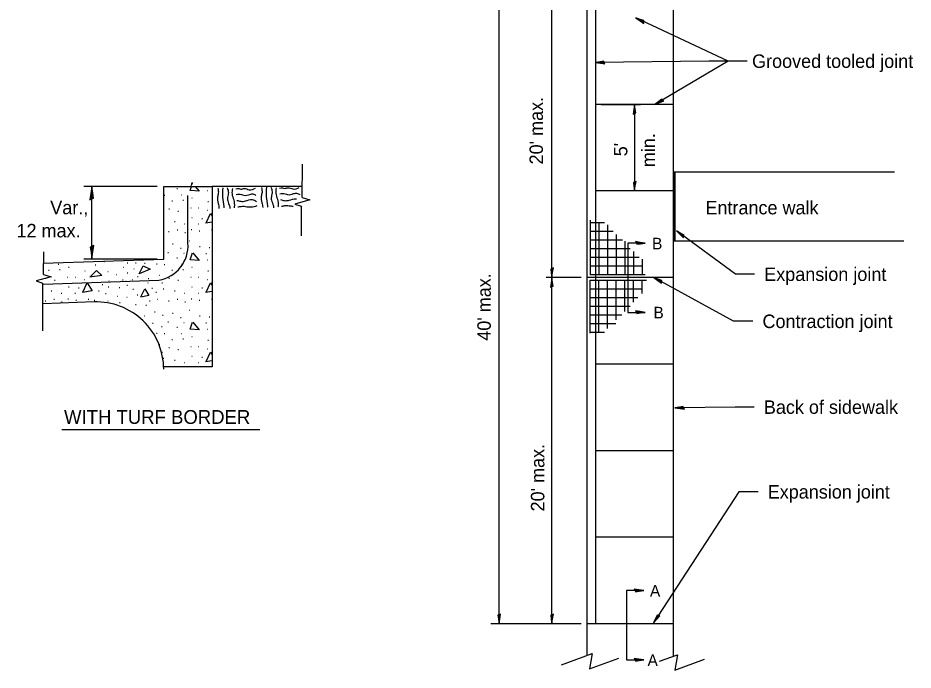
# Model space of a CAD drawing. Extents: x -0.01 to 2.83, y -0.1 to 1.83.
# Drawn here: x 1.302 to 2.155, y 0.809 to 1.431 of the extents above; entities that cross this region are included whole.
import ezdxf

# ---------------------------------------------------------------- set-up
doc = ezdxf.new("R2010")
doc.units = 0
for name, color, linetype in [('RD_Pr_Roadway_Dimensions', 7, 'Continuous'), ('RD_Pr_Roadway_Notes', 7, 'Continuous'), ('SH_General_Details', 7, 'Continuous'), ('STG_Traffic_Control', 7, 'Continuous')]:
    doc.layers.add(name, color=color, linetype=linetype)

msp = doc.modelspace()

# ---------------------------------------------------------------- linework, layer by layer
at = {"layer": 'RD_Pr_Roadway_Dimensions'}
for p, q in [((1.76077, 0.85329), (1.76077, 1.51329)), ((1.81107, 1.18329), (1.81107, 1.51329)), ((1.85806, 1.34829), (1.89533, 1.34829)), ((1.88983, 1.34829), (1.88983, 1.26579)), ((1.43481, 1.27018), (1.36498, 1.27018)), ((1.37268, 1.20096), (1.37268, 1.27018)), ((1.92131, 1.26579), (1.88433, 1.26579)), ((1.43481, 1.20088), (1.36498, 1.20088)), ((1.83881, 1.18329), (1.80557, 1.18329)), ((1.81107, 0.85329), (1.81107, 1.18329)), ((1.83881, 0.85329), (1.75271, 0.85329))]:
    msp.add_line(p, q, dxfattribs=at)
for points in [[(1.88971, 1.33987), (1.89096, 1.34015), (1.89042, 1.34371), (1.88983, 1.34829), (1.88916, 1.3434), (1.88841, 1.33912), (1.88971, 1.33987), (1.89054, 1.34025), (1.88982, 1.34521), (1.88887, 1.33978), (1.88994, 1.34058), (1.88979, 1.34287), (1.88946, 1.34067)], [(1.88995, 1.2742), (1.8887, 1.27392), (1.88924, 1.27036), (1.88983, 1.26579), (1.8905, 1.27067), (1.89125, 1.27495), (1.88995, 1.2742), (1.88912, 1.27383), (1.88984, 1.26886), (1.89079, 1.27429), (1.88972, 1.27349), (1.88987, 1.27121), (1.8902, 1.2734)], [(1.37251, 1.2584), (1.37427, 1.2588), (1.37351, 1.26378), (1.37268, 1.27018), (1.37174, 1.26334), (1.37069, 1.25735), (1.37251, 1.2584), (1.37367, 1.25893), (1.37267, 1.26588), (1.37134, 1.25828), (1.37283, 1.2594), (1.37263, 1.26259), (1.37216, 1.25952)], [(1.37285, 1.21275), (1.37109, 1.21235), (1.37185, 1.20737), (1.37268, 1.20096), (1.37362, 1.2078), (1.37467, 1.2138), (1.37285, 1.21275), (1.37169, 1.21222), (1.37269, 1.20527), (1.37402, 1.21287), (1.37253, 1.21175), (1.37273, 1.20855), (1.3732, 1.21163)], [(1.81119, 1.1917), (1.80994, 1.19142), (1.81048, 1.18786), (1.81107, 1.18329), (1.81174, 1.18817), (1.81249, 1.19245), (1.81119, 1.1917), (1.81036, 1.19133), (1.81108, 1.18636), (1.81203, 1.19179), (1.81096, 1.19099), (1.81111, 1.18871), (1.81144, 1.1909)], [(1.81095, 1.17487), (1.8122, 1.17515), (1.81166, 1.17871), (1.81107, 1.18329), (1.8104, 1.1784), (1.80965, 1.17412), (1.81095, 1.17487), (1.81178, 1.17525), (1.81106, 1.18021), (1.81011, 1.17478), (1.81118, 1.17558), (1.81103, 1.17787), (1.8107, 1.17567)], [(1.7609, 0.8617), (1.75964, 0.86142), (1.76018, 0.85786), (1.76077, 0.85329), (1.76144, 0.85817), (1.7622, 0.86245), (1.7609, 0.8617), (1.76007, 0.86133), (1.76078, 0.85636), (1.76173, 0.86179), (1.76067, 0.86099), (1.76081, 0.85871), (1.76114, 0.8609)], [(1.81119, 0.8617), (1.80994, 0.86142), (1.81048, 0.85786), (1.81107, 0.85329), (1.81174, 0.85817), (1.81249, 0.86245), (1.81119, 0.8617), (1.81036, 0.86133), (1.81108, 0.85636), (1.81203, 0.86179), (1.81096, 0.86099), (1.81111, 0.85871), (1.81144, 0.8609)]]:
    msp.add_lwpolyline(points, dxfattribs=at)
at = {"layer": 'RD_Pr_Roadway_Notes'}
msp.add_line((1.34395, 1.03864), (1.53266, 1.03864), dxfattribs=at)
for points in [[(1.99725, 1.3895), (1.97892, 1.3895), (1.89091, 1.43071)], [(1.89848, 1.42703), (1.89876, 1.42828), (1.8953, 1.4293), (1.89091, 1.43071), (1.89505, 1.42803), (1.89861, 1.42553), (1.89848, 1.42703), (1.89849, 1.42794), (1.89369, 1.4294), (1.8982, 1.42623), (1.89793, 1.42754), (1.8958, 1.42838), (1.89765, 1.42715)], [(1.97892, 1.3895), (1.96059, 1.3895), (1.85236, 1.38817)], [(1.86078, 1.38815), (1.86048, 1.3894), (1.85693, 1.38882), (1.85236, 1.38817), (1.85725, 1.38756), (1.86154, 1.38686), (1.86078, 1.38815), (1.86039, 1.38898), (1.85543, 1.3882), (1.86087, 1.38731), (1.86006, 1.38837), (1.85778, 1.3882), (1.85998, 1.3879)], [(1.99725, 1.3895), (1.97892, 1.3895), (1.90924, 1.34829)], [(1.91655, 1.35247), (1.91567, 1.35341), (1.91288, 1.35113), (1.90924, 1.34829), (1.91379, 1.3502), (1.91786, 1.35173), (1.91655, 1.35247), (1.9158, 1.35299), (1.91189, 1.34985), (1.91705, 1.35179), (1.91582, 1.3523), (1.91393, 1.35102), (1.91599, 1.35185)], [(2.00423, 1.18645), (1.9859, 1.18645), (1.92979, 1.22766)], [(1.9365, 1.22258), (1.93702, 1.22376), (1.93383, 1.22543), (1.92979, 1.22766), (1.93333, 1.22422), (1.93634, 1.22108), (1.9365, 1.22258), (1.93669, 1.22347), (1.93227, 1.22583), (1.93608, 1.22185), (1.93606, 1.22319), (1.93414, 1.22442), (1.93571, 1.22285)], [(2.00257, 1.14158), (1.98424, 1.14158), (1.90819, 1.18346)], [(1.9155, 1.17929), (1.91586, 1.18053), (1.91248, 1.18177), (1.90819, 1.18346), (1.91215, 1.18051), (1.91553, 1.17779), (1.9155, 1.17929), (1.91557, 1.1802), (1.91088, 1.18197), (1.91517, 1.17851), (1.91499, 1.17984), (1.91292, 1.18081), (1.91468, 1.17946)], [(1.93655, 1.05914), (1.93625, 1.06039), (1.9327, 1.05981), (1.92813, 1.05917), (1.93302, 1.05855), (1.93731, 1.05785), (1.93655, 1.05914), (1.93616, 1.05997), (1.9312, 1.05919), (1.93664, 1.0583), (1.93583, 1.05936), (1.93355, 1.05919), (1.93575, 1.05889)], [(2.0039, 1.05983), (1.98557, 1.05983), (1.92813, 1.05917)], [(2.00756, 0.97908), (1.98922, 0.97908), (1.90786, 0.85412)], [(1.91255, 0.86111), (1.91135, 0.86156), (1.90986, 0.85828), (1.90786, 0.85412), (1.91109, 0.85785), (1.91405, 0.86103), (1.91255, 0.86111), (1.91165, 0.86125), (1.90954, 0.85669), (1.9133, 0.86072), (1.91197, 0.86063), (1.91085, 0.85864), (1.91232, 0.8603)]]:
    msp.add_lwpolyline(points, dxfattribs=at)
at = {"layer": 'SH_General_Details'}
for p, q in [((1.84431, 1.54629), (1.84431, 0.82271)), ((1.92681, 0.82271), (1.92681, 1.54629)), ((1.85256, 1.51329), (1.85256, 0.85329)), ((1.92681, 1.34829), (1.85256, 1.34829)), ((1.57319, 1.25951), (1.57338, 1.29123)), ((1.92681, 1.28415), (2.13761, 1.28415)), ((1.92698, 1.21815), (1.92698, 1.28415)), ((1.92714, 1.21815), (1.92714, 1.28415)), ((1.92731, 1.21815), (1.92731, 1.28415)), ((1.92747, 1.21815), (1.92747, 1.28415)), ((1.92764, 1.21815), (1.92764, 1.28415)), ((1.9278, 1.21815), (1.9278, 1.28415)), ((1.92797, 1.21815), (1.92797, 1.28415)), ((1.92813, 1.21815), (1.92813, 1.28415)), ((1.9283, 1.21815), (1.9283, 1.28415)), ((1.92846, 1.21815), (1.92846, 1.28415)), ((1.44109, 1.20088), (1.44109, 1.27018)), ((1.44109, 1.27018), (1.48729, 1.27018)), ((1.45359, 1.26801), (1.45411, 1.26801)), ((1.4824, 1.26624), (1.48291, 1.26624)), ((1.48729, 1.27018), (1.48729, 1.09822)), ((1.57287, 1.27018), (1.48729, 1.27018)), ((1.92681, 1.26579), (1.85256, 1.26579)), ((1.44168, 1.26194), (1.44219, 1.26194)), ((1.44885, 1.25653), (1.44936, 1.25653)), ((1.45801, 1.26205), (1.45852, 1.26205)), ((1.45933, 1.25697), (1.45985, 1.25697)), ((1.46419, 1.21607), (1.46419, 1.2616)), ((1.46783, 1.25918), (1.46834, 1.25918)), ((1.48328, 1.25565), (1.48379, 1.25565)), ((1.58026, 1.25741), (1.56615, 1.25338)), ((1.57319, 1.25951), (1.58026, 1.25741)), ((1.44609, 1.24881), (1.4466, 1.24881)), ((1.45459, 1.24671), (1.4551, 1.24671)), ((1.46684, 1.24969), (1.46735, 1.24969)), ((1.47412, 1.24969), (1.47463, 1.24969)), ((1.48273, 1.24748), (1.48324, 1.24748)), ((1.56615, 1.25338), (1.5722, 1.25136)), ((1.5722, 1.25136), (1.5722, 1.22321)), ((1.46783, 1.24057), (1.46834, 1.24057)), ((1.47743, 1.23968), (1.47794, 1.23968)), ((1.84752, 1.23813), (1.84752, 1.18632)), ((1.4515, 1.23682), (1.45201, 1.23682)), ((1.45404, 1.22865), (1.45455, 1.22865)), ((1.46088, 1.23439), (1.46139, 1.23439)), ((1.46728, 1.22909), (1.46779, 1.22909)), ((1.4739, 1.23439), (1.47441, 1.23439)), ((1.4867, 1.22865), (1.48721, 1.22865)), ((1.84752, 1.23582), (1.86123, 1.23582)), ((1.85577, 1.23582), (1.85577, 1.18632)), ((1.86402, 1.23353), (1.86402, 1.18632)), ((1.44565, 1.22733), (1.44616, 1.22733)), ((1.46121, 1.22622), (1.46172, 1.22622)), ((1.47489, 1.22766), (1.47541, 1.22766)), ((1.84752, 1.22757), (1.86939, 1.22757)), ((1.87227, 1.22432), (1.87227, 1.18632)), ((1.44962, 1.21541), (1.45014, 1.21541)), ((1.46562, 1.21817), (1.46614, 1.21817)), ((1.47533, 1.21298), (1.47585, 1.21298)), ((1.48449, 1.21188), (1.48501, 1.21188)), ((1.84752, 1.21932), (1.8784, 1.21932)), ((1.88052, 1.21782), (1.88052, 1.18632)), ((1.9, 1.21612), (1.8835, 1.21612)), ((1.8835, 1.21612), (1.8835, 1.15012)), ((1.92681, 1.21815), (2.14648, 1.21815)), ((1.32669, 1.18621), (1.32682, 1.20781)), ((1.4451, 1.20713), (1.44561, 1.20713)), ((1.45724, 1.21122), (1.45775, 1.21122)), ((1.46022, 1.20658), (1.46073, 1.20658)), ((1.4814, 1.20614), (1.48192, 1.20614)), ((1.84752, 1.21107), (1.88552, 1.21107)), ((1.88877, 1.2082), (1.88877, 1.18632)), ((1.32638, 1.19688), (1.44109, 1.20088)), ((1.34052, 1.19599), (1.34104, 1.19599)), ((1.37583, 1.19555), (1.37635, 1.19555)), ((1.38422, 1.19864), (1.38474, 1.19864)), ((1.40636, 1.19731), (1.40688, 1.19731)), ((1.41431, 1.19731), (1.41482, 1.19731)), ((1.42281, 1.19709), (1.42332, 1.19709)), ((1.43428, 1.19621), (1.4348, 1.19621)), ((1.44168, 1.19588), (1.44219, 1.19588)), ((1.45359, 1.20195), (1.45411, 1.20195)), ((1.45801, 1.19599), (1.45852, 1.19599)), ((1.4824, 1.20018), (1.48291, 1.20018)), ((1.84752, 1.20282), (1.89411, 1.20282)), ((1.84752, 1.19457), (1.89702, 1.19457)), ((1.89702, 1.20086), (1.89702, 1.18632)), ((1.32669, 1.18621), (1.33377, 1.1841)), ((1.33136, 1.19047), (1.33188, 1.19047)), ((1.34185, 1.19091), (1.34236, 1.19091)), ((1.35035, 1.19312), (1.35086, 1.19312)), ((1.36579, 1.18959), (1.36631, 1.18959)), ((1.38775, 1.18892), (1.38827, 1.18892)), ((1.39603, 1.18605), (1.39654, 1.18605)), ((1.40232, 1.19334), (1.40283, 1.19334)), ((1.40636, 1.18771), (1.40688, 1.18771)), ((1.41254, 1.19157), (1.41306, 1.19157)), ((1.44885, 1.19047), (1.44936, 1.19047)), ((1.45933, 1.19091), (1.45985, 1.19091)), ((1.46783, 1.19312), (1.46834, 1.19312)), ((1.48328, 1.18959), (1.48379, 1.18959)), ((1.8473, 1.18632), (1.89997, 1.18632)), ((1.33377, 1.1841), (1.31966, 1.18007)), ((1.31966, 1.18007), (1.32571, 1.17805)), ((1.32571, 1.17805), (1.32571, 1.13242)), ((1.32638, 1.17695), (1.4365, 1.1808)), ((1.32861, 1.18275), (1.32912, 1.18275)), ((1.3371, 1.18065), (1.33761, 1.18065)), ((1.34935, 1.18363), (1.34987, 1.18363)), ((1.35663, 1.18363), (1.35715, 1.18363)), ((1.36524, 1.18142), (1.36575, 1.18142)), ((1.38875, 1.18032), (1.38926, 1.18032)), ((1.40199, 1.1812), (1.4025, 1.1812)), ((1.40515, 1.17988), (1.40566, 1.17988)), ((1.41122, 1.18142), (1.41173, 1.18142)), ((1.41619, 1.18429), (1.4167, 1.18429)), ((1.4259, 1.17815), (1.42641, 1.17815)), ((1.42645, 1.18241), (1.42696, 1.18241)), ((1.43704, 1.18561), (1.43756, 1.18561)), ((1.43947, 1.17833), (1.43998, 1.17833)), ((1.44609, 1.18275), (1.4466, 1.18275)), ((1.45459, 1.18065), (1.4551, 1.18065)), ((1.46684, 1.18363), (1.46735, 1.18363)), ((1.47412, 1.18363), (1.47463, 1.18363)), ((1.48273, 1.18142), (1.48324, 1.18142)), ((1.92681, 1.18329), (1.84431, 1.18329)), ((1.8473, 1.18066), (1.89975, 1.18066)), ((1.8473, 1.18066), (1.8473, 1.13031)), ((1.8473, 1.18066), (1.90134, 1.18066)), ((1.85555, 1.18066), (1.85555, 1.13116)), ((1.8638, 1.18066), (1.8638, 1.13469)), ((1.87205, 1.18066), (1.87205, 1.14308)), ((1.8803, 1.18066), (1.8803, 1.15103)), ((1.88855, 1.18066), (1.88855, 1.15982)), ((1.8968, 1.18066), (1.8968, 1.16799)), ((1.33401, 1.17076), (1.33453, 1.17076)), ((1.35034, 1.17451), (1.35086, 1.17451)), ((1.35994, 1.17362), (1.36046, 1.17362)), ((1.37893, 1.17054), (1.37944, 1.17054)), ((1.38246, 1.1766), (1.38297, 1.1766)), ((1.38819, 1.17451), (1.38871, 1.17451)), ((1.39868, 1.17396), (1.39919, 1.17396)), ((1.40603, 1.17616), (1.40655, 1.17616)), ((1.41166, 1.1723), (1.41218, 1.1723)), ((1.42976, 1.17318), (1.43027, 1.17318)), ((1.43373, 1.16921), (1.43425, 1.16921)), ((1.44068, 1.17263), (1.4412, 1.17263)), ((1.4515, 1.17076), (1.45201, 1.17076)), ((1.46783, 1.17451), (1.46834, 1.17451)), ((1.47743, 1.17362), (1.47794, 1.17362)), ((1.8473, 1.17241), (1.8968, 1.17241)), ((1.32816, 1.16126), (1.32868, 1.16126)), ((1.33655, 1.16259), (1.33706, 1.16259)), ((1.34339, 1.16833), (1.3439, 1.16833)), ((1.34979, 1.16303), (1.35031, 1.16303)), ((1.35641, 1.16833), (1.35693, 1.16833)), ((1.35741, 1.1616), (1.35792, 1.1616)), ((1.36921, 1.16259), (1.36973, 1.16259)), ((1.37484, 1.16171), (1.37535, 1.16171)), ((1.38566, 1.16811), (1.38617, 1.16811)), ((1.38775, 1.16126), (1.38826, 1.16126)), ((1.39702, 1.16568), (1.39754, 1.16568)), ((1.40592, 1.16469), (1.40644, 1.16469)), ((1.41585, 1.16689), (1.41637, 1.16689)), ((1.42755, 1.16126), (1.42807, 1.16126)), ((1.43473, 1.16281), (1.43524, 1.16281)), ((1.44565, 1.16126), (1.44616, 1.16126)), ((1.45404, 1.16259), (1.45455, 1.16259)), ((1.46088, 1.16833), (1.46139, 1.16833)), ((1.46728, 1.16303), (1.46779, 1.16303)), ((1.4739, 1.16833), (1.47441, 1.16833)), ((1.47489, 1.1616), (1.47541, 1.1616)), ((1.4867, 1.16259), (1.48721, 1.16259)), ((1.8473, 1.16416), (1.89306, 1.16416)), ((1.37468, 1.16004), (1.32638, 1.15836)), ((1.34372, 1.16016), (1.34424, 1.16016)), ((1.39901, 1.15939), (1.39952, 1.15939)), ((1.41431, 1.15773), (1.41482, 1.15773)), ((1.42413, 1.15707), (1.42464, 1.15707)), ((1.46121, 1.16016), (1.46172, 1.16016)), ((1.46562, 1.15211), (1.46614, 1.15211)), ((1.8473, 1.15591), (1.88552, 1.15591)), ((1.42237, 1.14692), (1.42288, 1.14692)), ((1.43241, 1.15067), (1.43292, 1.15067)), ((1.44002, 1.14736), (1.44053, 1.14736)), ((1.44962, 1.14935), (1.45014, 1.14935)), ((1.45724, 1.14515), (1.45775, 1.14515)), ((1.47533, 1.14692), (1.47585, 1.14692)), ((1.48449, 1.14582), (1.48501, 1.14582)), ((1.8473, 1.14766), (1.87778, 1.14766)), ((1.8835, 1.15012), (1.9, 1.15012)), ((1.43053, 1.13986), (1.43105, 1.13986)), ((1.43903, 1.13655), (1.43954, 1.13655)), ((1.4451, 1.14107), (1.44561, 1.14107)), ((1.45359, 1.13589), (1.45411, 1.13589)), ((1.46022, 1.14052), (1.46073, 1.14052)), ((1.4814, 1.14008), (1.48192, 1.14008)), ((1.8473, 1.13941), (1.87205, 1.13941)), ((1.43428, 1.13015), (1.4348, 1.13015)), ((1.44168, 1.12982), (1.44219, 1.12982)), ((1.45801, 1.12993), (1.45852, 1.12993)), ((1.46783, 1.12706), (1.46834, 1.12706)), ((1.4824, 1.13412), (1.48291, 1.13412)), ((1.8473, 1.13116), (1.86103, 1.13116)), ((1.43704, 1.11955), (1.43756, 1.11955)), ((1.44885, 1.12441), (1.44936, 1.12441)), ((1.45933, 1.12485), (1.45985, 1.12485)), ((1.48328, 1.12353), (1.48379, 1.12353)), ((1.43947, 1.11227), (1.43998, 1.11227)), ((1.44609, 1.11669), (1.4466, 1.11669)), ((1.45459, 1.11459), (1.4551, 1.11459)), ((1.46684, 1.11757), (1.46735, 1.11757)), ((1.47412, 1.11757), (1.47463, 1.11757)), ((1.48273, 1.11536), (1.48324, 1.11536)), ((1.44068, 1.10657), (1.4412, 1.10657)), ((1.4515, 1.1047), (1.45201, 1.1047)), ((1.46088, 1.10227), (1.46139, 1.10227)), ((1.46783, 1.10845), (1.46834, 1.10845)), ((1.4739, 1.10227), (1.47441, 1.10227)), ((1.47743, 1.10756), (1.47794, 1.10756)), ((1.92681, 1.10079), (1.85256, 1.10079)), ((1.48729, 1.09822), (1.44109, 1.09822)), ((1.92681, 1.01829), (1.85256, 1.01829)), ((1.92681, 0.93579), (1.85256, 0.93579)), ((1.89875, 0.88495), (1.88225, 0.88495)), ((1.88225, 0.88495), (1.88225, 0.81895)), ((1.92681, 0.85329), (1.84431, 0.85329)), ((1.88225, 0.81895), (1.89875, 0.81895))]:
    msp.add_line(p, q, dxfattribs=at)
for points in [[(1.46794, 1.2738), (1.46739, 1.27096), (1.46878, 1.2738)], [(1.46628, 1.26611), (1.46759, 1.27018)], [(1.47502, 1.26547), (1.46628, 1.26611)], [(1.47113, 1.27018), (1.47502, 1.26547)], [(1.48729, 1.26944), (1.48784, 1.27)], [(1.44109, 1.23869), (1.4412, 1.23869)], [(1.48158, 1.23552), (1.48569, 1.24439)], [(1.48569, 1.24439), (1.48729, 1.24173)], [(1.48729, 1.23617), (1.48106, 1.23514)], [(1.46898, 1.20673), (1.47502, 1.19941), (1.46628, 1.20005), (1.46847, 1.20687)], [(1.4177, 1.18694), (1.42143, 1.19453), (1.42824, 1.19131), (1.41762, 1.18678)], [(1.3709, 1.18399), (1.37707, 1.19016), (1.38221, 1.1854), (1.37079, 1.18373)], [(1.36409, 1.16946), (1.3682, 1.17833), (1.37283, 1.17062), (1.36358, 1.16907)], [(1.48158, 1.16946), (1.48569, 1.17833)], [(1.48569, 1.17833), (1.48729, 1.17567)], [(1.41938, 1.16496), (1.42297, 1.17242), (1.42683, 1.16612), (1.41931, 1.1647)], [(1.48729, 1.17011), (1.48106, 1.16907)], [(1.46898, 1.14067), (1.47502, 1.13335), (1.46628, 1.13399), (1.46847, 1.1408)], [(1.48158, 1.1034), (1.48569, 1.11227)], [(1.48569, 1.11227), (1.48729, 1.10961)], [(1.48729, 1.10405), (1.48106, 1.10301)], [(1.82006, 0.81434), (1.8495, 0.82503), (1.84685, 0.81042), (1.87472, 0.82054)], [(1.91371, 0.81763), (1.9307, 0.8238), (1.92806, 0.80919), (1.95639, 0.81948)]]:
    msp.add_lwpolyline(points, dxfattribs=at)
for centre, radius, start, end in [((1.43094, 1.21366), 0.03333, 279.61115, 4.13778), ((1.37692, 1.09591), 0.06417, 0, 91.99991)]:
    msp.add_arc(centre, radius, start, end, dxfattribs=at)
for points in [[(1.49265, 1.26839), (1.49313, 1.26366), (1.49236, 1.25996), (1.49293, 1.25397), (1.49379, 1.24947), (1.49377, 1.24924)], [(1.49734, 1.26876), (1.49712, 1.25989), (1.49839, 1.25103), (1.4984, 1.24961)], [(1.50166, 1.26869), (1.50274, 1.26434), (1.50204, 1.25968), (1.50245, 1.25518), (1.5042, 1.24957), (1.50417, 1.24912)], [(1.5067, 1.26822), (1.50623, 1.26297), (1.50783, 1.25722), (1.50841, 1.25064), (1.50836, 1.24981)], [(1.50991, 1.26774), (1.51271, 1.26813), (1.51463, 1.26763), (1.51803, 1.26825), (1.52255, 1.26704), (1.52867, 1.26842)], [(1.5101, 1.26248), (1.51513, 1.26253), (1.5175, 1.26167), (1.52326, 1.2626), (1.52695, 1.26286), (1.52903, 1.26163)], [(1.5343, 1.26906), (1.53479, 1.26433), (1.53401, 1.26063), (1.53458, 1.25464), (1.53544, 1.25014), (1.53542, 1.24991)], [(1.53899, 1.26943), (1.53878, 1.26056), (1.54004, 1.2517), (1.54005, 1.25028)], [(1.54331, 1.26936), (1.54439, 1.26501), (1.54369, 1.26035), (1.5441, 1.25585), (1.54586, 1.25024), (1.54582, 1.24979)], [(1.54835, 1.26889), (1.54788, 1.26364), (1.54949, 1.25789), (1.55006, 1.25131), (1.55001, 1.25048)], [(1.55156, 1.26841), (1.55436, 1.2688), (1.55628, 1.2683), (1.55968, 1.26892), (1.5642, 1.26771), (1.57032, 1.26909)], [(1.55175, 1.26316), (1.55678, 1.2632), (1.55915, 1.26234), (1.56491, 1.26327), (1.5686, 1.26353), (1.57068, 1.2623)], [(1.51067, 1.25688), (1.51459, 1.25595), (1.5191, 1.25629), (1.52537, 1.25767), (1.5296, 1.25572)], [(1.55232, 1.25755), (1.55624, 1.25662), (1.56075, 1.25696), (1.56702, 1.25835), (1.5675, 1.25833)], [(1.51168, 1.25067), (1.51501, 1.25115), (1.51767, 1.25132), (1.52048, 1.25083), (1.5244, 1.25057), (1.53023, 1.25181)], [(1.55334, 1.25135), (1.55666, 1.25182), (1.55932, 1.25199), (1.56213, 1.2515), (1.56451, 1.25127)]]:
    msp.add_spline(points, degree=3, dxfattribs=at)
at = {"layer": 'STG_Traffic_Control'}
for points in [[(1.89159, 1.21624), (1.89187, 1.21499), (1.89543, 1.21553), (1.9, 1.21612), (1.89512, 1.21679), (1.89084, 1.21754), (1.89159, 1.21624), (1.89196, 1.21541), (1.89693, 1.21613), (1.8915, 1.21708), (1.8923, 1.21601), (1.89458, 1.21616), (1.89239, 1.21649)], [(1.89159, 1.15024), (1.89187, 1.14899), (1.89543, 1.14953), (1.9, 1.15012), (1.89512, 1.15079), (1.89084, 1.15154), (1.89159, 1.15024), (1.89196, 1.14941), (1.89693, 1.15013), (1.8915, 1.15108), (1.8923, 1.15001), (1.89458, 1.15016), (1.89239, 1.15049)], [(1.89033, 0.88507), (1.89061, 0.88382), (1.89417, 0.88436), (1.89875, 0.88495), (1.89386, 0.88562), (1.88958, 0.88637), (1.89033, 0.88507), (1.89071, 0.88424), (1.89567, 0.88496), (1.89025, 0.88591), (1.89105, 0.88484), (1.89333, 0.88499), (1.89113, 0.88532)], [(1.89033, 0.81907), (1.89061, 0.81782), (1.89417, 0.81836), (1.89875, 0.81895), (1.89386, 0.81962), (1.88958, 0.82037), (1.89033, 0.81907), (1.89071, 0.81824), (1.89567, 0.81896), (1.89025, 0.81991), (1.89105, 0.81884), (1.89333, 0.81899), (1.89113, 0.81932)]]:
    msp.add_lwpolyline(points, dxfattribs=at)

# ---------------------------------------------------------------- texts
at = {"layer": 'RD_Pr_Roadway_Dimensions'}
for s, p in [("20' max.", (1.80254, 1.29112)), ('min.', (1.90946, 1.28847)), ("5'", (1.88297, 1.29885)), ("40' max.", (1.75283, 1.12307)), ("20' max.", (1.80388, 0.96039))]:
    msp.add_text(s, height=0.012833, rotation=90, dxfattribs=at).set_placement(p)
for s, p in [('Var.,', (1.33297, 1.24359)), ('12 max.', (1.30085, 1.22159))]:
    msp.add_text(s, height=0.012833, dxfattribs=at).set_placement(p)
at = {"layer": 'RD_Pr_Roadway_Notes'}
for s, height, p in [('Grooved tooled joint', 0.0128333, (2.0018, 1.38308)), ('Entrance walk', 0.0128333, (1.95737, 1.24351)), ('Expansion joint', 0.0128333, (2.0134, 1.18003)), ('Contraction joint', 0.0128333, (2.01174, 1.13517)), ('Back of sidewalk', 0.0128333, (2.01307, 1.05341)), ('WITH TURF BORDER', 0.0132, (1.34613, 1.04381)), ('Expansion joint', 0.0128333, (2.01672, 0.97266))]:
    msp.add_text(s, height=height, dxfattribs=at).set_placement(p)
at = {"layer": 'SH_General_Details'}
for s, p in [('B', (1.90653, 1.21019)), ('B', (1.90786, 1.14439)), ('A', (1.90453, 0.8792)), ('A', (1.90221, 0.81306))]:
    msp.add_text(s, height=0.011, dxfattribs=at).set_placement(p)

doc.saveas('drawing.dxf')
